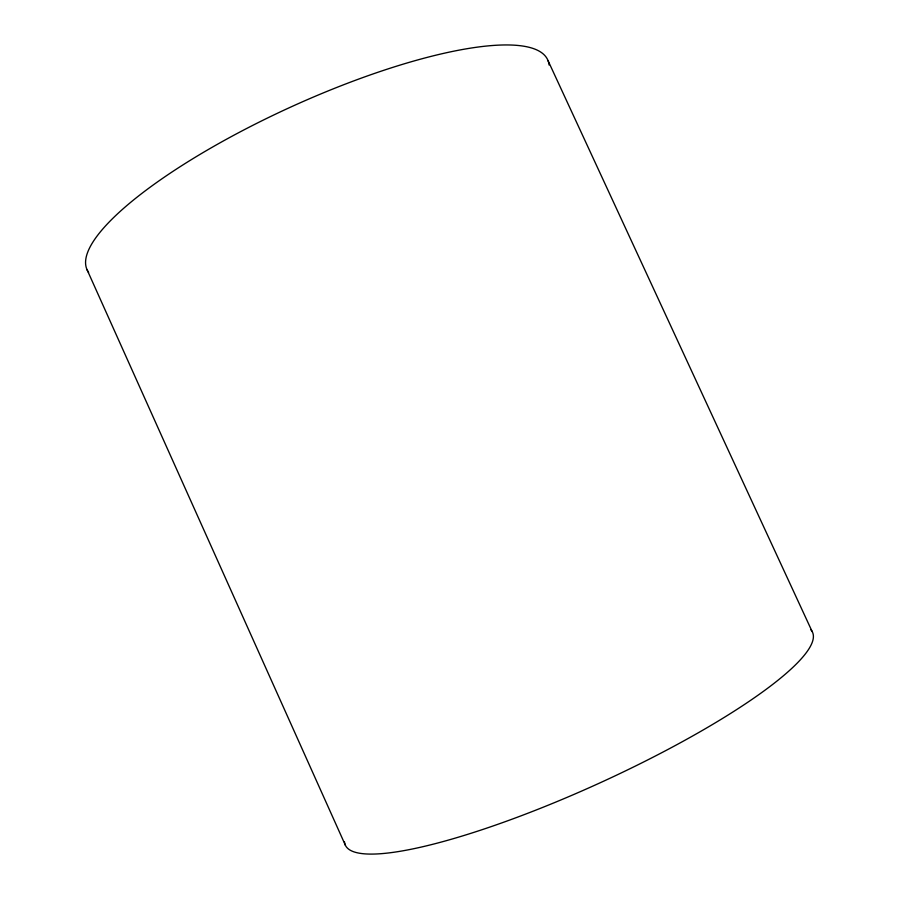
<?xml version="1.0" encoding="UTF-8"?>
<svg xmlns="http://www.w3.org/2000/svg" width="899" height="899" viewBox="0 0 899 899"><rect width="100%" height="100%" fill="white"/><g stroke="black" fill="none" stroke-linecap="round" stroke-linejoin="round"><path stroke-width="1.35" d="M548.008 60.581L812.179 631.604M86.945 269.464L345.396 845.274M810.808 629.705A256.698 48.906 -24.5 0 1 598.532 783.523A256.698 48.906 -24.5 0 1 344.508 841.891M88.608 272.419A253.102 63.593 -24.5 0 1 295.052 105.104A253.102 63.593 -24.5 0 1 549.087 65.009"/></g></svg>
